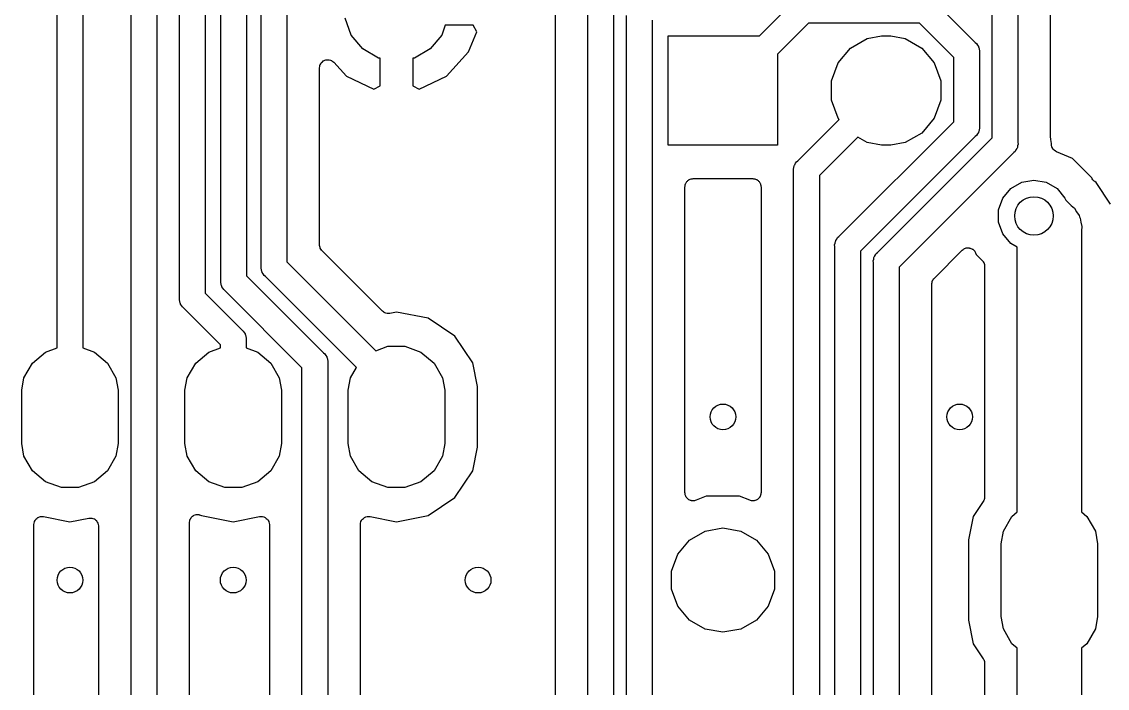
# Model space of a CAD drawing. Extents: x 106 to 188.7, y -135.7 to -88.7.
# Drawn here: x 156.73 to 173.62, y -108.36 to -97.99 of the extents above; entities that cross this region are included whole.
import ezdxf

# ---------------------------------------------------------------- set-up
doc = ezdxf.new("R2010")
doc.units = 0
doc.header["$MEASUREMENT"] = 0
doc.layers.add('BLACK', color=7, linetype='CONTINUOUS')

msp = doc.modelspace()

# ---------------------------------------------------------------- linework, layer by layer
at = {"layer": 'BLACK', "linetype": 'CONTINUOUS'}
for p, q in [((159.828, -102.02), (159.828, -94.8728)), ((160.228, -94.8699), (160.228, -101.946)), ((172.23, -95.2122), (172.23, -99.8683)), ((171.83, -99.7941), (171.83, -95.2864)), ((172.738, -99.7948), (172.738, -95.5285)), ((159.585, -95.8937), (159.585, -102.216)), ((160.455, -101.799), (160.455, -95.8937)), ((157.68, -96.0842), (157.68, -103.065)), ((158.431, -117.797), (158.431, -96.062)), ((158.831, -95.9878), (158.831, -117.871)), ((159.185, -102.29), (159.185, -95.9678)), ((160.855, -95.9678), (160.855, -101.725)), ((157.28, -103.065), (157.28, -96.1583)), ((165.027, -97.6182), (165.027, -124.749)), ((165.535, -125.012), (165.535, -97.5447)), ((165.935, -97.6188), (165.935, -125.086)), ((168.207, -98.21), (168.742, -97.6748)), ((170.928, -97.6748), (171.565, -98.3124)), ((161.856, -98.1962), (161.76, -97.9311)), ((166.14, -129.501), (166.14, -97.8922)), ((166.54, -97.9663), (166.54, -129.427)), ((163.319, -98.044), (163.264, -98.1962)), ((163.755, -98.044), (163.319, -98.044)), ((163.811, -98.1468), (163.755, -98.044)), ((168.973, -98.01), (168.49, -98.4928)), ((170.697, -98.01), (168.973, -98.01)), ((171.23, -98.5428), (170.697, -98.01)), ((162.038, -98.4123), (161.856, -98.1962)), ((163.264, -98.1962), (163.082, -98.4123)), ((163.682, -98.4585), (163.811, -98.1468)), ((166.79, -99.91), (166.79, -98.21)), ((166.79, -98.21), (168.207, -98.21)), ((169.625, -98.3988), (169.885, -98.2489)), ((169.885, -98.2489), (170.106, -98.21)), ((170.106, -98.21), (170.254, -98.21)), ((170.254, -98.21), (170.475, -98.2489)), ((170.475, -98.2489), (170.735, -98.3988)), ((162.282, -98.5534), (162.038, -98.4123)), ((163.082, -98.4123), (162.838, -98.5534)), ((163.338, -98.8384), (163.682, -98.4585)), ((169.433, -98.6284), (169.625, -98.3988)), ((170.735, -98.3988), (170.927, -98.6284)), ((171.565, -98.3124), (171.586, -98.3295)), ((171.586, -98.3295), (171.599, -98.3524)), ((171.599, -98.3524), (171.614, -98.3742)), ((171.614, -98.3742), (171.616, -98.3828)), ((171.616, -98.3828), (171.621, -98.3905)), ((171.621, -98.3905), (171.625, -98.4167)), ((171.625, -98.4167), (171.632, -98.4423)), ((171.632, -98.4423), (171.63, -98.4687)), ((171.63, -98.4687), (171.63, -99.6197)), ((161.381, -98.6447), (161.39, -98.6273)), ((161.39, -98.6273), (161.391, -98.6257)), ((161.391, -98.6257), (161.393, -98.6236)), ((161.393, -98.6236), (161.408, -98.6109)), ((161.408, -98.6109), (161.422, -98.5977)), ((161.422, -98.5977), (161.425, -98.5968)), ((161.425, -98.5968), (161.427, -98.5952)), ((161.427, -98.5952), (161.445, -98.5885)), ((161.445, -98.5885), (161.463, -98.5811)), ((161.463, -98.5811), (161.466, -98.581)), ((161.466, -98.581), (161.468, -98.5801)), ((161.468, -98.5801), (161.488, -98.5801)), ((161.488, -98.5801), (161.507, -98.5794)), ((161.507, -98.5794), (161.51, -98.5801)), ((161.51, -98.5801), (161.512, -98.5801)), ((161.512, -98.5801), (161.531, -98.5869)), ((161.531, -98.5869), (161.549, -98.5929)), ((161.549, -98.5929), (161.551, -98.5944)), ((161.551, -98.5944), (161.553, -98.5952)), ((161.553, -98.5952), (161.569, -98.6079)), ((161.569, -98.6079), (161.584, -98.6199)), ((161.584, -98.6199), (161.782, -98.8384)), ((162.306, -98.5576), (162.282, -98.5534)), ((162.306, -98.9853), (162.306, -98.5576)), ((162.838, -98.5534), (162.814, -98.5576)), ((162.814, -98.5576), (162.814, -98.9853)), ((168.49, -98.4928), (168.49, -99.91)), ((169.33, -98.9101), (169.433, -98.6284)), ((170.927, -98.6284), (171.03, -98.9101)), ((171.23, -99.5456), (171.23, -98.5428)), ((161.363, -98.7052), (161.366, -98.6858)), ((161.363, -101.461), (161.363, -98.7052)), ((161.366, -98.6858), (161.369, -98.6663)), ((161.369, -98.6663), (161.37, -98.6642)), ((161.37, -98.6642), (161.371, -98.6618)), ((161.371, -98.6618), (161.381, -98.6447)), ((161.782, -98.8384), (162.207, -99.0395)), ((162.913, -99.0395), (163.338, -98.8384)), ((169.33, -99.2099), (169.33, -98.9101)), ((171.03, -98.9101), (171.03, -99.2099)), ((162.207, -99.0395), (162.306, -98.9853)), ((162.814, -98.9853), (162.913, -99.0395)), ((169.433, -99.4916), (169.33, -99.2099)), ((171.03, -99.2099), (170.927, -99.4916)), ((168.805, -100.152), (169.448, -99.5095)), ((169.448, -99.5095), (169.433, -99.4916)), ((169.445, -101.331), (171.23, -99.5456)), ((170.927, -99.4916), (170.735, -99.7212)), ((171.632, -99.6462), (171.625, -99.6718)), ((171.63, -99.6197), (171.632, -99.6462)), ((169.737, -99.7858), (169.14, -100.383)), ((169.885, -99.8711), (169.737, -99.7858)), ((171.565, -99.7761), (169.78, -101.561)), ((170.045, -101.579), (171.83, -99.7941)), ((170.735, -99.7212), (170.475, -99.8711)), ((171.586, -99.759), (171.565, -99.7761)), ((171.599, -99.736), (171.586, -99.759)), ((171.614, -99.7143), (171.599, -99.736)), ((171.616, -99.7057), (171.614, -99.7143)), ((171.621, -99.6979), (171.616, -99.7057)), ((171.625, -99.6718), (171.621, -99.6979)), ((172.74, -99.807), (172.738, -99.7948)), ((172.74, -99.8195), (172.74, -99.807)), ((172.753, -99.8826), (172.74, -99.8195)), ((168.49, -99.91), (166.79, -99.91)), ((170.106, -99.91), (169.885, -99.8711)), ((170.254, -99.91), (170.106, -99.91)), ((170.475, -99.8711), (170.254, -99.91)), ((172.199, -99.9845), (172.186, -100.008)), ((172.214, -99.9628), (172.199, -99.9845)), ((172.216, -99.9542), (172.214, -99.9628)), ((172.221, -99.9464), (172.216, -99.9542)), ((172.225, -99.9203), (172.221, -99.9464)), ((172.232, -99.8947), (172.225, -99.9203)), ((172.23, -99.8683), (172.232, -99.8947)), ((172.752, -99.9113), (172.753, -99.8906)), ((172.752, -99.9126), (172.752, -99.9113)), ((172.752, -99.914), (172.752, -99.9126)), ((172.759, -99.9337), (172.752, -99.914)), ((172.753, -99.8906), (172.753, -99.8826)), ((172.765, -99.9534), (172.759, -99.9337)), ((172.766, -99.9545), (172.765, -99.9534)), ((172.766, -99.9558), (172.766, -99.9545)), ((172.779, -99.9719), (172.766, -99.9558)), ((172.792, -99.9884), (172.779, -99.9719)), ((172.793, -99.9891), (172.792, -99.9884)), ((172.794, -99.9902), (172.793, -99.9891)), ((172.812, -100.001), (172.794, -99.9902)), ((168.784, -100.169), (168.805, -100.152)), ((172.165, -100.025), (170.38, -101.81)), ((172.186, -100.008), (172.165, -100.025)), ((172.829, -100.012), (172.812, -100.001)), ((173.078, -100.115), (172.829, -100.012)), ((173.376, -100.413), (173.078, -100.115)), ((168.738, -100.282), (168.745, -100.257)), ((168.74, -100.309), (168.738, -100.282)), ((168.74, -125.998), (168.74, -100.309)), ((168.745, -100.257), (168.749, -100.231)), ((168.749, -100.231), (168.754, -100.223)), ((168.754, -100.223), (168.756, -100.214)), ((168.756, -100.214), (168.771, -100.192)), ((168.771, -100.192), (168.784, -100.169)), ((167.061, -100.504), (167.065, -100.494)), ((167.065, -100.494), (167.072, -100.485)), ((167.072, -100.485), (167.078, -100.476)), ((167.078, -100.476), (167.086, -100.469)), ((167.086, -100.469), (167.093, -100.46)), ((167.093, -100.46), (167.103, -100.455)), ((167.103, -100.455), (167.111, -100.447)), ((167.111, -100.447), (167.122, -100.444)), ((167.122, -100.444), (167.132, -100.438)), ((167.132, -100.438), (167.143, -100.436)), ((167.143, -100.436), (167.153, -100.432)), ((167.153, -100.432), (167.164, -100.432)), ((167.164, -100.432), (167.175, -100.43)), ((167.175, -100.43), (168.105, -100.43)), ((168.105, -100.43), (168.116, -100.432)), ((168.116, -100.432), (168.127, -100.432)), ((168.127, -100.432), (168.137, -100.436)), ((168.137, -100.436), (168.148, -100.438)), ((168.148, -100.438), (168.158, -100.444)), ((168.158, -100.444), (168.169, -100.447)), ((168.169, -100.447), (168.177, -100.455)), ((168.177, -100.455), (168.187, -100.46)), ((168.187, -100.46), (168.194, -100.469)), ((168.194, -100.469), (168.202, -100.476)), ((168.202, -100.476), (168.208, -100.485)), ((168.208, -100.485), (168.215, -100.494)), ((168.215, -100.494), (168.219, -100.504)), ((169.14, -100.383), (169.14, -126.072)), ((172.12, -100.584), (172.288, -100.487)), ((172.288, -100.487), (172.479, -100.454)), ((172.479, -100.454), (172.67, -100.487)), ((172.67, -100.487), (172.838, -100.584)), ((173.379, -100.421), (173.376, -100.413)), ((173.387, -100.434), (173.379, -100.421)), ((173.394, -100.448), (173.387, -100.434)), ((173.399, -100.453), (173.394, -100.448)), ((173.403, -100.459), (173.399, -100.453)), ((173.415, -100.468), (173.403, -100.459)), ((173.426, -100.478), (173.415, -100.468)), ((173.447, -100.492), (173.426, -100.478)), ((173.67, -100.826), (173.447, -100.492)), ((167.048, -100.557), (167.05, -100.546)), ((167.048, -105.319), (167.048, -100.557)), ((167.05, -100.535), (167.054, -100.525)), ((167.05, -100.546), (167.05, -100.535)), ((167.054, -100.525), (167.056, -100.514)), ((167.056, -100.514), (167.061, -100.504)), ((168.219, -100.504), (168.224, -100.514)), ((168.224, -100.514), (168.226, -100.525)), ((168.226, -100.525), (168.23, -100.535)), ((168.23, -100.535), (168.23, -100.546)), ((168.23, -100.546), (168.232, -100.557)), ((168.232, -100.557), (168.232, -105.319)), ((171.995, -100.733), (172.12, -100.584)), ((172.838, -100.584), (172.962, -100.733)), ((171.929, -100.915), (171.995, -100.733)), ((172.962, -100.733), (172.975, -100.766)), ((172.975, -100.766), (173.058, -100.85)), ((171.929, -101.109), (171.929, -100.915)), ((173.058, -100.85), (173.109, -100.893)), ((173.109, -100.893), (173.142, -100.95)), ((173.142, -100.95), (173.18, -101.004)), ((173.18, -101.004), (173.186, -101.026)), ((171.995, -101.291), (171.929, -101.109)), ((173.186, -101.026), (173.197, -101.045)), ((173.197, -101.045), (173.209, -101.111)), ((173.209, -101.111), (173.226, -101.175)), ((173.226, -101.175), (173.22, -101.241)), ((169.424, -101.348), (169.445, -101.331)), ((172.12, -101.44), (171.995, -101.291)), ((173.22, -101.241), (173.22, -105.62)), ((161.364, -101.467), (161.363, -101.461)), ((161.363, -101.473), (161.364, -101.467)), ((161.368, -101.489), (161.363, -101.473)), ((161.371, -101.505), (161.368, -101.489)), ((161.373, -101.51), (161.371, -101.505)), ((161.375, -101.515), (161.373, -101.51)), ((169.378, -101.461), (169.385, -101.435)), ((169.38, -101.487), (169.378, -101.461)), ((169.38, -126.207), (169.38, -101.487)), ((169.385, -101.435), (169.389, -101.409)), ((169.389, -101.409), (169.394, -101.401)), ((169.394, -101.401), (169.396, -101.393)), ((169.396, -101.393), (169.411, -101.371)), ((169.411, -101.371), (169.424, -101.348)), ((171.413, -101.515), (171.426, -101.51)), ((171.426, -101.51), (171.435, -101.51)), ((171.435, -101.51), (171.443, -101.508)), ((171.443, -101.508), (171.456, -101.509)), ((171.456, -101.509), (171.47, -101.508)), ((171.47, -101.508), (171.478, -101.511)), ((171.478, -101.511), (171.487, -101.511)), ((171.487, -101.511), (171.499, -101.517)), ((172.22, -101.498), (172.12, -101.44)), ((172.22, -105.62), (172.22, -101.498)), ((161.384, -101.529), (161.375, -101.515)), ((161.393, -101.543), (161.384, -101.529)), ((161.397, -101.547), (161.393, -101.543)), ((161.4, -101.551), (161.397, -101.547)), ((162.342, -102.493), (161.4, -101.551)), ((169.78, -101.561), (169.78, -126.281)), ((169.985, -101.684), (169.989, -101.658)), ((169.989, -101.658), (169.994, -101.65)), ((169.994, -101.65), (169.996, -101.641)), ((169.996, -101.641), (170.011, -101.619)), ((170.011, -101.619), (170.024, -101.596)), ((170.024, -101.596), (170.045, -101.579)), ((170.925, -101.983), (171.364, -101.544)), ((171.364, -101.544), (171.375, -101.536)), ((171.375, -101.536), (171.385, -101.527)), ((171.385, -101.527), (171.393, -101.524)), ((171.393, -101.524), (171.4, -101.519)), ((171.4, -101.519), (171.413, -101.515)), ((171.499, -101.517), (171.512, -101.522)), ((171.512, -101.522), (171.519, -101.527)), ((171.519, -101.527), (171.527, -101.53)), ((171.527, -101.53), (171.536, -101.54)), ((171.536, -101.54), (171.547, -101.548)), ((171.547, -101.548), (171.552, -101.555)), ((171.552, -101.555), (171.558, -101.561)), ((171.558, -101.561), (171.564, -101.574)), ((171.564, -101.574), (171.571, -101.586)), ((171.571, -101.586), (171.582, -101.611)), ((171.582, -101.611), (171.675, -101.704)), ((160.453, -101.825), (160.455, -101.799)), ((160.46, -101.851), (160.453, -101.825)), ((160.464, -101.877), (160.46, -101.851)), ((160.855, -101.725), (162.239, -103.109)), ((169.978, -101.709), (169.985, -101.684)), ((169.98, -101.736), (169.978, -101.709)), ((169.98, -125.459), (169.98, -101.736)), ((170.38, -101.81), (170.38, -127.045)), ((171.675, -101.704), (171.678, -101.709)), ((171.678, -101.709), (171.682, -101.713)), ((171.682, -101.713), (171.691, -101.727)), ((171.691, -101.727), (171.7, -101.741)), ((171.7, -101.741), (171.702, -101.746)), ((171.702, -101.746), (171.704, -101.751)), ((171.704, -101.751), (171.707, -101.767)), ((171.707, -101.767), (171.712, -101.783)), ((171.712, -101.783), (171.711, -101.789)), ((171.711, -101.789), (171.712, -101.794)), ((171.712, -101.794), (171.712, -105.386)), ((159.826, -102.047), (159.828, -102.02)), ((160.228, -101.946), (161.425, -103.143)), ((160.469, -101.885), (160.464, -101.877)), ((160.471, -101.893), (160.469, -101.885)), ((160.486, -101.915), (160.471, -101.893)), ((160.499, -101.938), (160.486, -101.915)), ((160.52, -101.955), (160.499, -101.938)), ((161.936, -103.371), (160.52, -101.955)), ((170.898, -102.025), (170.9, -102.019)), ((170.9, -102.019), (170.909, -102.006)), ((170.909, -102.006), (170.918, -101.991)), ((170.918, -101.991), (170.922, -101.988)), ((170.922, -101.988), (170.925, -101.983)), ((159.833, -102.072), (159.826, -102.047)), ((159.837, -102.098), (159.833, -102.072)), ((159.842, -102.106), (159.837, -102.098)), ((159.844, -102.115), (159.842, -102.106)), ((159.859, -102.136), (159.844, -102.115)), ((159.872, -102.159), (159.859, -102.136)), ((159.893, -102.176), (159.872, -102.159)), ((161.09, -103.374), (159.893, -102.176)), ((170.888, -102.062), (170.893, -102.046)), ((170.889, -102.067), (170.888, -102.062)), ((170.888, -102.073), (170.889, -102.067)), ((170.888, -126.662), (170.888, -102.073)), ((170.893, -102.046), (170.896, -102.029)), ((170.896, -102.029), (170.898, -102.025)), ((159.183, -102.316), (159.185, -102.29)), ((159.19, -102.342), (159.183, -102.316)), ((159.194, -102.368), (159.19, -102.342)), ((159.585, -102.216), (160.155, -102.786)), ((159.199, -102.376), (159.194, -102.368)), ((159.201, -102.384), (159.199, -102.376)), ((159.216, -102.406), (159.201, -102.384)), ((159.229, -102.429), (159.216, -102.406)), ((159.25, -102.446), (159.229, -102.429)), ((159.82, -103.016), (159.25, -102.446)), ((162.357, -102.504), (162.342, -102.493)), ((162.371, -102.515), (162.357, -102.504)), ((162.375, -102.516), (162.371, -102.515)), ((162.378, -102.519), (162.375, -102.516)), ((162.396, -102.523), (162.378, -102.519)), ((162.413, -102.529), (162.396, -102.523)), ((162.439, -102.528), (162.421, -102.53)), ((162.457, -102.528), (162.439, -102.528)), ((162.56, -102.508), (162.457, -102.528)), ((163.051, -102.605), (162.56, -102.508)), ((162.417, -102.529), (162.413, -102.529)), ((162.421, -102.53), (162.417, -102.529)), ((163.467, -102.883), (163.051, -102.605)), ((160.155, -102.786), (160.176, -102.803)), ((160.176, -102.803), (160.189, -102.826)), ((160.189, -102.826), (160.204, -102.848)), ((160.204, -102.848), (160.206, -102.856)), ((160.206, -102.856), (160.211, -102.864)), ((160.211, -102.864), (160.215, -102.89)), ((159.82, -103.065), (159.82, -103.016)), ((160.215, -102.89), (160.222, -102.916)), ((160.222, -102.916), (160.22, -102.942)), ((160.22, -102.942), (160.22, -103.065)), ((163.746, -103.3), (163.467, -102.883)), ((156.896, -103.301), (157.099, -103.131)), ((157.099, -103.131), (157.28, -103.065)), ((157.68, -103.065), (157.861, -103.131)), ((157.861, -103.131), (158.064, -103.301)), ((159.436, -103.301), (159.639, -103.131)), ((159.639, -103.131), (159.82, -103.065)), ((160.22, -103.065), (160.401, -103.131)), ((160.401, -103.131), (160.604, -103.301)), ((161.425, -103.143), (161.446, -103.16)), ((161.446, -103.16), (161.459, -103.183)), ((161.459, -103.183), (161.474, -103.205)), ((162.239, -103.109), (162.428, -103.04)), ((162.428, -103.04), (162.692, -103.04)), ((162.692, -103.04), (162.941, -103.131)), ((162.941, -103.131), (163.144, -103.301)), ((156.764, -103.53), (156.896, -103.301)), ((158.064, -103.301), (158.196, -103.53)), ((159.304, -103.53), (159.436, -103.301)), ((160.604, -103.301), (160.736, -103.53)), ((161.474, -103.205), (161.476, -103.214)), ((161.476, -103.214), (161.481, -103.221)), ((161.481, -103.221), (161.485, -103.248)), ((161.485, -103.248), (161.492, -103.273)), ((161.492, -103.273), (161.49, -103.3)), ((161.49, -103.3), (161.49, -117.678)), ((161.844, -103.53), (161.936, -103.371)), ((163.144, -103.301), (163.276, -103.53)), ((163.819, -103.667), (163.746, -103.3)), ((156.729, -103.725), (156.764, -103.53)), ((158.196, -103.53), (158.231, -103.725)), ((159.269, -103.725), (159.304, -103.53)), ((160.736, -103.53), (160.771, -103.725)), ((161.09, -117.752), (161.09, -103.374)), ((161.809, -103.725), (161.844, -103.53)), ((163.276, -103.53), (163.311, -103.725)), ((163.819, -104.613), (163.819, -103.667)), ((156.729, -104.555), (156.729, -103.725)), ((158.231, -103.725), (158.231, -104.555)), ((159.269, -104.555), (159.269, -103.725)), ((160.771, -103.725), (160.771, -104.555)), ((161.809, -104.555), (161.809, -103.725)), ((163.311, -103.725), (163.311, -104.555)), ((156.764, -104.75), (156.729, -104.555)), ((158.231, -104.555), (158.196, -104.75)), ((159.304, -104.75), (159.269, -104.555)), ((160.771, -104.555), (160.736, -104.75)), ((161.844, -104.75), (161.809, -104.555)), ((163.311, -104.555), (163.276, -104.75)), ((163.746, -104.98), (163.819, -104.613)), ((156.896, -104.979), (156.764, -104.75)), ((158.196, -104.75), (158.064, -104.979)), ((159.436, -104.979), (159.304, -104.75)), ((160.736, -104.75), (160.604, -104.979)), ((161.976, -104.979), (161.844, -104.75)), ((163.276, -104.75), (163.144, -104.979)), ((157.099, -105.149), (156.896, -104.979)), ((158.064, -104.979), (157.861, -105.149)), ((159.639, -105.149), (159.436, -104.979)), ((160.604, -104.979), (160.401, -105.149)), ((162.179, -105.149), (161.976, -104.979)), ((163.144, -104.979), (162.941, -105.149)), ((163.467, -105.397), (163.746, -104.98)), ((157.348, -105.24), (157.099, -105.149)), ((157.861, -105.149), (157.612, -105.24)), ((159.888, -105.24), (159.639, -105.149)), ((160.401, -105.149), (160.152, -105.24)), ((162.428, -105.24), (162.179, -105.149)), ((162.941, -105.149), (162.692, -105.24)), ((157.612, -105.24), (157.348, -105.24)), ((160.152, -105.24), (159.888, -105.24)), ((162.692, -105.24), (162.428, -105.24)), ((163.051, -105.675), (163.467, -105.397)), ((167.05, -105.333), (167.048, -105.319)), ((167.051, -105.347), (167.05, -105.333)), ((167.054, -105.355), (167.051, -105.347)), ((167.056, -105.363), (167.054, -105.355)), ((167.063, -105.375), (167.056, -105.363)), ((167.068, -105.388), (167.063, -105.375)), ((167.074, -105.394), (167.068, -105.388)), ((167.078, -105.401), (167.074, -105.394)), ((167.38, -105.372), (167.224, -105.437)), ((167.9, -105.372), (167.38, -105.372)), ((168.056, -105.437), (167.9, -105.372)), ((168.206, -105.394), (168.202, -105.401)), ((168.212, -105.388), (168.206, -105.394)), ((168.217, -105.375), (168.212, -105.388)), ((168.224, -105.363), (168.217, -105.375)), ((168.226, -105.355), (168.224, -105.363)), ((168.229, -105.347), (168.226, -105.355)), ((168.23, -105.333), (168.229, -105.347)), ((168.232, -105.319), (168.23, -105.333)), ((171.712, -105.386), (171.709, -105.401)), ((167.088, -105.41), (167.078, -105.401)), ((167.098, -105.42), (167.088, -105.41)), ((167.105, -105.424), (167.098, -105.42)), ((167.111, -105.429), (167.105, -105.424)), ((167.125, -105.434), (167.111, -105.429)), ((167.137, -105.44), (167.125, -105.434)), ((167.145, -105.442), (167.137, -105.44)), ((167.153, -105.444), (167.145, -105.442)), ((167.167, -105.444), (167.153, -105.444)), ((167.181, -105.446), (167.167, -105.444)), ((167.189, -105.444), (167.181, -105.446)), ((167.197, -105.444), (167.189, -105.444)), ((167.21, -105.44), (167.197, -105.444)), ((167.224, -105.437), (167.21, -105.44)), ((168.07, -105.44), (168.056, -105.437)), ((168.083, -105.444), (168.07, -105.44)), ((168.091, -105.444), (168.083, -105.444)), ((168.099, -105.446), (168.091, -105.444)), ((168.113, -105.444), (168.099, -105.446)), ((168.127, -105.444), (168.113, -105.444)), ((168.135, -105.442), (168.127, -105.444)), ((168.143, -105.441), (168.135, -105.442)), ((168.155, -105.434), (168.143, -105.441)), ((168.169, -105.429), (168.155, -105.434)), ((168.175, -105.424), (168.169, -105.429)), ((168.182, -105.42), (168.175, -105.424)), ((168.192, -105.41), (168.182, -105.42)), ((168.202, -105.401), (168.192, -105.41)), ((171.691, -105.456), (171.535, -105.689)), ((171.697, -105.442), (171.691, -105.456)), ((171.704, -105.429), (171.697, -105.442)), ((171.706, -105.422), (171.704, -105.429)), ((171.708, -105.416), (171.706, -105.422)), ((171.709, -105.401), (171.708, -105.416)), ((156.937, -105.752), (156.948, -105.734)), ((156.948, -105.734), (156.949, -105.733)), ((156.949, -105.733), (156.95, -105.732)), ((156.95, -105.732), (156.966, -105.719)), ((156.966, -105.719), (156.981, -105.705)), ((156.981, -105.705), (156.983, -105.705)), ((156.983, -105.705), (156.984, -105.704)), ((156.984, -105.704), (157.004, -105.697)), ((157.004, -105.697), (157.023, -105.69)), ((157.023, -105.69), (157.024, -105.69)), ((157.024, -105.69), (157.026, -105.69)), ((157.026, -105.69), (157.046, -105.69)), ((157.046, -105.69), (157.067, -105.69)), ((157.067, -105.69), (157.068, -105.691)), ((157.068, -105.691), (157.07, -105.691)), ((157.07, -105.691), (157.48, -105.772)), ((157.48, -105.772), (157.771, -105.715)), ((157.771, -105.715), (157.772, -105.715)), ((157.772, -105.715), (157.774, -105.714)), ((157.774, -105.714), (157.794, -105.714)), ((157.794, -105.714), (157.815, -105.714)), ((157.815, -105.714), (157.816, -105.714)), ((157.816, -105.714), (157.818, -105.714)), ((157.818, -105.714), (157.837, -105.721)), ((157.837, -105.721), (157.857, -105.728)), ((157.857, -105.728), (157.858, -105.729)), ((157.858, -105.729), (157.859, -105.729)), ((157.859, -105.729), (157.875, -105.743)), ((159.348, -105.738), (159.349, -105.734)), ((159.349, -105.734), (159.359, -105.719)), ((159.359, -105.719), (159.368, -105.704)), ((159.368, -105.704), (159.371, -105.701)), ((159.371, -105.701), (159.374, -105.697)), ((159.374, -105.697), (159.388, -105.687)), ((159.388, -105.687), (159.402, -105.675)), ((159.402, -105.675), (159.406, -105.674)), ((159.406, -105.674), (159.409, -105.671)), ((159.409, -105.671), (159.427, -105.666)), ((159.427, -105.666), (159.444, -105.66)), ((159.444, -105.66), (159.448, -105.66)), ((159.448, -105.66), (159.452, -105.659)), ((159.452, -105.659), (159.47, -105.66)), ((159.47, -105.66), (159.488, -105.66)), ((159.488, -105.66), (159.492, -105.662)), ((159.492, -105.662), (159.496, -105.662)), ((159.496, -105.662), (159.512, -105.669)), ((159.512, -105.669), (159.527, -105.674)), ((159.527, -105.674), (160.02, -105.772)), ((160.02, -105.772), (160.43, -105.691)), ((160.43, -105.691), (160.432, -105.691)), ((160.432, -105.691), (160.433, -105.69)), ((160.433, -105.69), (160.454, -105.69)), ((160.454, -105.69), (160.474, -105.69)), ((160.474, -105.69), (160.476, -105.69)), ((160.476, -105.69), (160.477, -105.69)), ((160.477, -105.69), (160.496, -105.697)), ((160.496, -105.697), (160.516, -105.704)), ((160.516, -105.704), (160.517, -105.705)), ((160.517, -105.705), (160.519, -105.705)), ((160.519, -105.705), (160.534, -105.719)), ((160.534, -105.719), (160.55, -105.732)), ((160.55, -105.732), (160.551, -105.733)), ((160.551, -105.733), (160.552, -105.734)), ((160.552, -105.734), (160.563, -105.752)), ((162.017, -105.752), (162.028, -105.734)), ((162.028, -105.734), (162.029, -105.733)), ((162.029, -105.733), (162.03, -105.732)), ((162.03, -105.732), (162.046, -105.719)), ((162.046, -105.719), (162.061, -105.705)), ((162.061, -105.705), (162.063, -105.705)), ((162.063, -105.705), (162.064, -105.704)), ((162.064, -105.704), (162.084, -105.697)), ((162.084, -105.697), (162.103, -105.69)), ((162.103, -105.69), (162.104, -105.69)), ((162.104, -105.69), (162.106, -105.69)), ((162.106, -105.69), (162.126, -105.69)), ((162.126, -105.69), (162.147, -105.69)), ((162.147, -105.69), (162.148, -105.691)), ((162.148, -105.691), (162.15, -105.691)), ((162.15, -105.691), (162.56, -105.772)), ((162.56, -105.772), (163.051, -105.675)), ((171.535, -105.689), (171.462, -106.056)), ((172.004, -105.92), (172.137, -105.69)), ((172.137, -105.69), (172.22, -105.62)), ((173.22, -105.62), (173.303, -105.69)), ((173.303, -105.69), (173.436, -105.92)), ((156.918, -105.813), (156.922, -105.792)), ((156.918, -105.814), (156.918, -105.813)), ((156.918, -105.815), (156.918, -105.814)), ((156.918, -117.705), (156.918, -105.815)), ((156.922, -105.792), (156.926, -105.772)), ((156.926, -105.771), (156.927, -105.769)), ((156.926, -105.772), (156.926, -105.771)), ((156.927, -105.769), (156.937, -105.752)), ((157.875, -105.743), (157.891, -105.755)), ((157.891, -105.755), (157.892, -105.757)), ((157.892, -105.757), (157.893, -105.758)), ((157.893, -105.758), (157.903, -105.776)), ((157.903, -105.776), (157.914, -105.793)), ((157.914, -105.793), (157.914, -105.795)), ((157.914, -105.795), (157.915, -105.796)), ((157.915, -105.796), (157.919, -105.816)), ((157.919, -105.816), (157.923, -105.836)), ((157.923, -105.836), (157.922, -105.838)), ((157.922, -105.838), (157.923, -105.839)), ((157.923, -105.839), (157.923, -117.534)), ((159.339, -105.777), (159.343, -105.759)), ((159.339, -105.781), (159.339, -105.777)), ((159.339, -105.785), (159.339, -105.781)), ((159.339, -117.735), (159.339, -105.785)), ((159.343, -105.759), (159.346, -105.742)), ((159.346, -105.742), (159.348, -105.738)), ((160.563, -105.752), (160.573, -105.769)), ((160.573, -105.769), (160.574, -105.771)), ((160.574, -105.771), (160.574, -105.772)), ((160.574, -105.772), (160.578, -105.792)), ((160.578, -105.792), (160.582, -105.813)), ((160.582, -105.813), (160.582, -105.814)), ((160.582, -105.814), (160.582, -105.815)), ((160.582, -105.815), (160.582, -117.679)), ((161.998, -105.813), (162.002, -105.792)), ((161.998, -105.814), (161.998, -105.813)), ((161.998, -105.815), (161.998, -105.814)), ((161.998, -117.415), (161.998, -105.815)), ((162.002, -105.792), (162.006, -105.772)), ((162.006, -105.771), (162.007, -105.769)), ((162.006, -105.772), (162.006, -105.771)), ((162.007, -105.769), (162.017, -105.752)), ((167.362, -105.917), (167.64, -105.868)), ((167.64, -105.868), (167.918, -105.917)), ((166.936, -106.274), (167.118, -106.058)), ((167.118, -106.058), (167.362, -105.917)), ((167.918, -105.917), (168.162, -106.058)), ((168.162, -106.058), (168.344, -106.274)), ((171.462, -106.056), (171.462, -107.304)), ((171.97, -106.114), (172.004, -105.92)), ((173.436, -105.92), (173.47, -106.114)), ((171.97, -107.246), (171.97, -106.114)), ((173.47, -106.114), (173.47, -107.246)), ((166.84, -106.539), (166.936, -106.274)), ((168.344, -106.274), (168.44, -106.539)), ((166.84, -106.821), (166.84, -106.539)), ((168.44, -106.539), (168.44, -106.821)), ((166.936, -107.086), (166.84, -106.821)), ((168.44, -106.821), (168.344, -107.086)), ((167.118, -107.302), (166.936, -107.086)), ((168.344, -107.086), (168.162, -107.302)), ((172.004, -107.44), (171.97, -107.246)), ((173.47, -107.246), (173.436, -107.44)), ((167.362, -107.443), (167.118, -107.302)), ((168.162, -107.302), (167.918, -107.443)), ((171.462, -107.304), (171.535, -107.671)), ((167.64, -107.492), (167.362, -107.443)), ((167.918, -107.443), (167.64, -107.492)), ((172.137, -107.67), (172.004, -107.44)), ((173.436, -107.44), (173.303, -107.67)), ((171.535, -107.671), (171.691, -107.904)), ((172.22, -107.74), (172.137, -107.67)), ((172.22, -127.21), (172.22, -107.74)), ((173.303, -107.67), (173.22, -107.74)), ((173.22, -107.74), (173.22, -127.21)), ((171.691, -107.904), (171.697, -107.918)), ((171.697, -107.918), (171.704, -107.931)), ((171.704, -107.931), (171.706, -107.938)), ((171.706, -107.938), (171.708, -107.944)), ((171.708, -107.944), (171.709, -107.959)), ((171.709, -107.959), (171.712, -107.974)), ((171.712, -107.974), (171.712, -126.976))]:
    msp.add_line(p, q, dxfattribs=at)
at = {"layer": 'BLACK'}
for centre, radius in [((172.479, -101.012), 0.3), ((167.64, -104.14), 0.2), ((171.323, -104.14), 0.2), ((157.48, -106.68), 0.2), ((160.02, -106.68), 0.2), ((163.83, -106.68), 0.2)]:
    msp.add_circle(centre, radius, dxfattribs=at)

doc.saveas('drawing.dxf')
